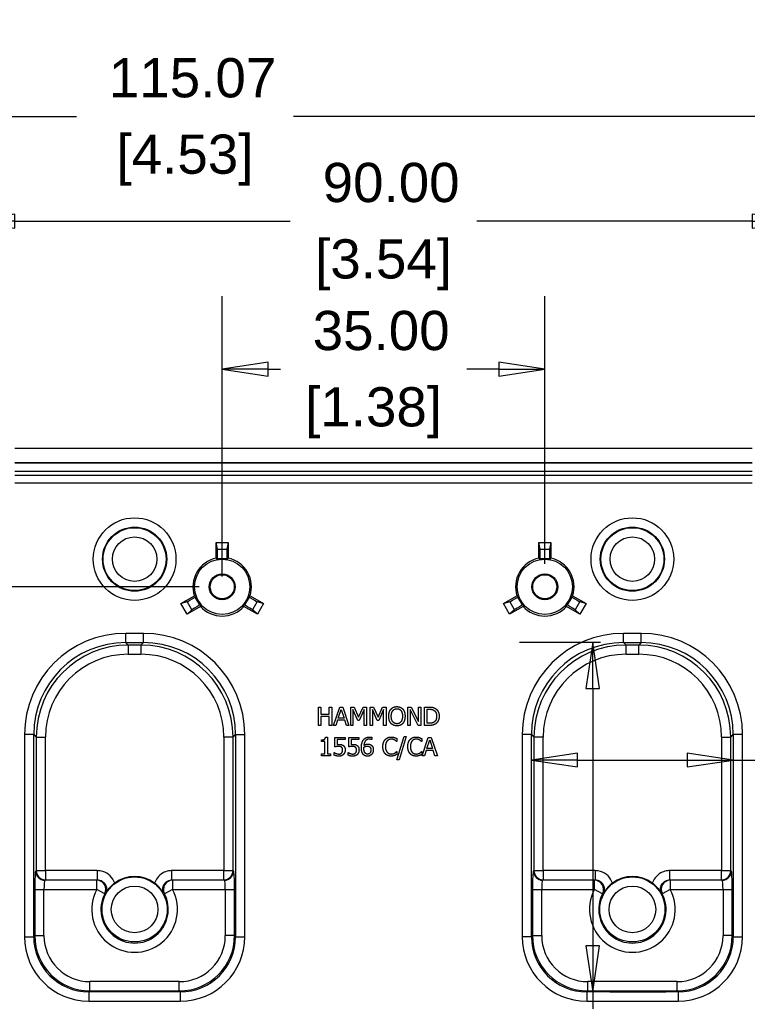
# Model space of a CAD drawing. Header units: millimetres. Extents: x 9 to 690, y 9 to 531.
# Drawn here: x 298.7 to 377.6, y 85.2 to 191.7 of the extents above; entities that cross this region are included whole.
import ezdxf

# ---------------------------------------------------------------- set-up
doc = ezdxf.new("R2010")
doc.units = ezdxf.units.MM
doc.header["$LTSCALE"] = 2.5
doc.layers.get('0').update_dxf_attribs({"lineweight": 25})
for name, color, linetype, lineweight in [('Dimension (ANSI)', 7, 'Continuous', 9), ('Visible (ANSI)', 7, 'Continuous', 9), ('Visible Narrow (ANSI)', 7, 'Continuous', 9)]:
    doc.layers.add(name, color=color, linetype=linetype, lineweight=lineweight)
doc.styles.add('Note Text (ANSI)', font='arial.ttf')
doc.dimstyles.new('Default - mm_inch (ANSI)', dxfattribs={"dimscale": 2.5, "dimtxt": 1.7, "dimasz": 2, "dimexe": 3.175, "dimexo": 1, "dimgap": 0.8, "dimtad": 0, "dimtih": 1, "dimtoh": 1, "dimrnd": 1e-08, "dimzin": 4, "dimdsep": 46, "dimtxsty": 'Note Text (ANSI)', "dimblk": 'Filled-1', "dimcen": 0.09, "dimdle": 10, "dimclrd": 256, "dimclre": 256, "dimclrt": 256, "dimadec": 1, "dimazin": 0, "dimtfac": 1.176471, "dimtofl": 0, "dimtmove": 0, "dimatfit": 3, "dimfxl": 0, "dimtolj": 1, "dimtzin": 0, "dimlwd": -1, "dimlwe": -1, "dimarcsym": 0})

# ---------------------------------------------------------------- blocks, each defined once
blk = doc.blocks.new('Filled-1')
at = {"color": 0}
for p, q in [((0, 0), (-1, 0.15)), ((-1, 0.15), (-1, -0.15)), ((-1, 0), (0, 0)), ((-1, -0.15), (0, 0))]:
    blk.add_line(p, q, dxfattribs=at)
at = {"color": 0, "flags": 128}
blk.add_lwpolyline([(-1, -0.15), (0, 0), (-1, 0.15), (-1, -0.15)], dxfattribs=at)
at = {"color": 0}
blk.add_solid([(-1, -0.15), (0, 0), (-1, 0.15), (-1, -0.15)], dxfattribs=at)
blk = doc.blocks.new('*D16')
at = {"layer": 'Defpoints', "color": 0, "transparency": 16777216}
for p in [(395.7, 181.16), (280.63, 125.14), (395.7, 125.14)]:
    blk.add_point(p, dxfattribs=at)
at = {"layer": 'Dimension (ANSI)', "transparency": 16777216}
for p, q in [((280.63, 127.64), (280.63, 189.09)), ((395.7, 127.64), (395.7, 189.09)), ((285.63, 181.16), (304.86, 181.16)), ((390.7, 181.16), (328.4, 181.16))]:
    blk.add_line(p, q, dxfattribs=at)
at = {"layer": 'Dimension (ANSI)', "transparency": 16777216, "xscale": 5, "yscale": 5, "zscale": 5, "rotation": 180}
blk.add_blockref('Filled-1', (280.63, 181.16), dxfattribs=at)
at = {"layer": 'Dimension (ANSI)', "transparency": 16777216, "xscale": 5, "yscale": 5, "zscale": 5}
blk.add_blockref('Filled-1', (395.7, 181.16), dxfattribs=at)
at = {"layer": 'Dimension (ANSI)', "transparency": 16777216, "char_height": 4.25, "attachment_point": 5, "style": 'Note Text (ANSI)'}
for s, insert in [('\\A1; 115.07', (316.63, 185.33)), ('\\A1;[4.53]', (316.63, 176.43))]:
    blk.add_mtext(s, dxfattribs=dict(at, insert=insert))
blk = doc.blocks.new('*D17')
at = {"layer": 'Defpoints', "color": 0, "transparency": 16777216}
for p in [(354.22, 111.34), (354.22, 92.18), (376.12, 92.18)]:
    blk.add_point(p, dxfattribs=at)
at = {"layer": 'Dimension (ANSI)', "transparency": 16777216}
for p, q in [((359.22, 111.34), (371.12, 111.34)), ((376.12, 111.34), (399.76, 111.34))]:
    blk.add_line(p, q, dxfattribs=at)
at = {"layer": 'Dimension (ANSI)', "transparency": 16777216, "xscale": 5, "yscale": 5, "zscale": 5, "rotation": 180}
blk.add_blockref('Filled-1', (354.22, 111.34), dxfattribs=at)
at = {"layer": 'Dimension (ANSI)', "transparency": 16777216, "xscale": 5, "yscale": 5, "zscale": 5}
blk.add_blockref('Filled-1', (376.12, 111.34), dxfattribs=at)
at = {"layer": 'Dimension (ANSI)', "transparency": 16777216, "char_height": 4.25, "attachment_point": 5, "style": 'Note Text (ANSI)'}
for s, insert in [('\\A1; 21.90', (409.87, 115.51)), ('\\A1;[.86]', (409.87, 106.62))]:
    blk.add_mtext(s, dxfattribs=dict(at, insert=insert))
blk = doc.blocks.new('*D18')
at = {"layer": 'Defpoints', "color": 0, "transparency": 16777216}
for p in [(364.2, 124.09), (360.21, 86.19), (360.86, 86.19)]:
    blk.add_point(p, dxfattribs=at)
at = {"layer": 'Dimension (ANSI)', "transparency": 16777216}
for p, q in [((361.7, 124.09), (352.92, 124.09)), ((360.86, 119.09), (360.86, 91.19)), ((360.86, 86.19), (360.86, 51.75)), ((362.71, 86.19), (368.8, 86.19)), ((360.86, 51.75), (355.86, 51.75))]:
    blk.add_line(p, q, dxfattribs=at)
at = {"layer": 'Dimension (ANSI)', "transparency": 16777216, "xscale": 5, "yscale": 5, "zscale": 5}
for p, rotation in [((360.86, 124.09), 90), ((360.86, 86.19), 270)]:
    blk.add_blockref('Filled-1', p, dxfattribs=dict(at, rotation=rotation))
at = {"layer": 'Dimension (ANSI)', "transparency": 16777216, "char_height": 4.25, "attachment_point": 5, "style": 'Note Text (ANSI)'}
for s, insert in [('\\A1; 37.90', (345.75, 55.92)), ('\\A1;[1.49]', (345.75, 47.03))]:
    blk.add_mtext(s, dxfattribs=dict(at, insert=insert))
blk = doc.blocks.new('*D21')
at = {"layer": 'Defpoints', "color": 0, "transparency": 16777216}
for p in [(355.67, 153.74), (355.67, 130.14), (320.67, 128.74)]:
    blk.add_point(p, dxfattribs=at)
at = {"layer": 'Dimension (ANSI)', "transparency": 16777216}
for p, q in [((320.67, 131.24), (320.67, 161.68)), ((355.67, 132.64), (355.67, 161.68)), ((325.67, 153.74), (326.98, 153.74)), ((350.67, 153.74), (347.21, 153.74))]:
    blk.add_line(p, q, dxfattribs=at)
at = {"layer": 'Dimension (ANSI)', "transparency": 16777216, "xscale": 5, "yscale": 5, "zscale": 5, "rotation": 180}
blk.add_blockref('Filled-1', (320.67, 153.74), dxfattribs=at)
at = {"layer": 'Dimension (ANSI)', "transparency": 16777216, "xscale": 5, "yscale": 5, "zscale": 5}
blk.add_blockref('Filled-1', (355.67, 153.74), dxfattribs=at)
at = {"layer": 'Dimension (ANSI)', "transparency": 16777216, "char_height": 4.25, "attachment_point": 5, "style": 'Note Text (ANSI)'}
for s, insert in [('\\A1; 35.00', (337.09, 157.91)), ('\\A1;[1.38]', (337.09, 149.02))]:
    blk.add_mtext(s, dxfattribs=dict(at, insert=insert))
blk = doc.blocks.new('*D22')
at = {"layer": 'Defpoints', "color": 0, "transparency": 16777216}
for p in [(383.17, 169.8), (293.17, 105.14), (383.17, 105.14)]:
    blk.add_point(p, dxfattribs=at)
at = {"layer": 'Dimension (ANSI)', "transparency": 16777216}
for p, q in [((293.17, 107.64), (293.17, 177.73)), ((383.17, 107.64), (383.17, 177.73)), ((298.17, 169.8), (328.06, 169.8)), ((378.17, 169.8), (348.28, 169.8))]:
    blk.add_line(p, q, dxfattribs=at)
at = {"layer": 'Dimension (ANSI)', "transparency": 16777216, "xscale": 5, "yscale": 5, "zscale": 5, "rotation": 180}
blk.add_blockref('Filled-1', (293.17, 169.8), dxfattribs=at)
at = {"layer": 'Dimension (ANSI)', "transparency": 16777216, "xscale": 5, "yscale": 5, "zscale": 5}
blk.add_blockref('Filled-1', (383.17, 169.8), dxfattribs=at)
at = {"layer": 'Dimension (ANSI)', "transparency": 16777216, "char_height": 4.25, "attachment_point": 5, "style": 'Note Text (ANSI)'}
for s, insert in [('\\A1; 90.00', (338.17, 173.97)), ('\\A1;[3.54]', (338.17, 165.07))]:
    blk.add_mtext(s, dxfattribs=dict(at, insert=insert))
blk = doc.blocks.new('*D23')
at = {"layer": 'Defpoints', "color": 0, "transparency": 16777216}
for p in [(320.67, 130.14), (267.8, 80.14), (320.67, 80.14)]:
    blk.add_point(p, dxfattribs=at)
at = {"layer": 'Dimension (ANSI)', "transparency": 16777216}
for p, q in [((318.17, 130.14), (259.86, 130.14)), ((267.8, 125.14), (267.8, 103.99)), ((267.8, 85.14), (267.8, 86.2)), ((318.17, 80.14), (259.86, 80.14))]:
    blk.add_line(p, q, dxfattribs=at)
at = {"layer": 'Dimension (ANSI)', "transparency": 16777216, "xscale": 5, "yscale": 5, "zscale": 5}
for p, rotation in [((267.8, 130.14), 90), ((267.8, 80.14), 270)]:
    blk.add_blockref('Filled-1', p, dxfattribs=dict(at, rotation=rotation))
at = {"layer": 'Dimension (ANSI)', "transparency": 16777216, "char_height": 4.25, "attachment_point": 5, "style": 'Note Text (ANSI)'}
for s, insert in [('\\A1; 50.00', (267.8, 99.26)), ('\\A1;[1.97]', (267.8, 90.37))]:
    blk.add_mtext(s, dxfattribs=dict(at, insert=insert))

msp = doc.modelspace()

# ---------------------------------------------------------------- linework, layer by layer
at = {"layer": 'Visible (ANSI)'}
for p, q in [((378.1674, 145.1393), (298.1674, 145.1393)), ((298.1674, 143.6378), (378.1674, 143.6378)), ((298.1674, 143.6029), (378.1674, 143.6029)), ((298.1674, 142.6727), (378.1674, 142.6727)), ((320.0103, 133.2451), (320.0103, 134.9267)), ((320.0103, 134.9267), (321.3245, 134.9267)), ((320.1514, 134.2192), (320.0103, 134.9267)), ((321.3245, 134.9267), (321.1833, 134.2192)), ((321.3245, 134.9267), (321.3245, 133.2451)), ((355.0103, 133.2451), (355.0103, 134.9267)), ((355.0103, 134.9267), (356.3245, 134.9267)), ((355.1514, 134.2192), (355.0103, 134.9267)), ((356.3245, 134.9267), (356.1833, 134.2192)), ((356.3245, 134.9267), (356.3245, 133.2451)), ((320.1674, 133.1151), (320.1674, 133.223)), ((321.1674, 133.223), (321.1674, 133.1151)), ((355.1674, 133.1151), (355.1674, 133.223)), ((356.1674, 133.223), (356.1674, 133.1151)), ((316.1928, 128.3147), (317.6491, 129.1555)), ((317.7468, 129.0305), (317.8403, 129.0845)), ((323.4945, 129.0845), (323.5879, 129.0305)), ((323.6856, 129.1555), (325.1419, 128.3147)), ((351.1928, 128.3147), (352.6491, 129.1555)), ((352.7468, 129.0305), (352.8403, 129.0845)), ((358.4945, 129.0845), (358.5879, 129.0305)), ((358.6856, 129.1555), (360.1419, 128.3147)), ((316.1928, 128.3147), (316.8762, 128.5462)), ((316.8499, 127.1766), (316.1928, 128.3147)), ((318.3062, 128.0174), (316.8499, 127.1766)), ((318.3403, 128.2185), (318.2468, 128.1645)), ((323.0879, 128.1645), (322.9945, 128.2185)), ((324.4848, 127.1766), (323.0285, 128.0174)), ((324.4586, 128.5462), (325.1419, 128.3147)), ((325.1419, 128.3147), (324.4848, 127.1766)), ((351.1928, 128.3147), (351.8762, 128.5462)), ((351.8499, 127.1766), (351.1928, 128.3147)), ((353.3062, 128.0174), (351.8499, 127.1766)), ((353.3403, 128.2185), (353.2468, 128.1645)), ((358.0879, 128.1645), (357.9945, 128.2185)), ((359.4848, 127.1766), (358.0285, 128.0174)), ((359.4586, 128.5462), (360.1419, 128.3147)), ((360.1419, 128.3147), (359.4848, 127.1766)), ((317.3921, 127.6526), (316.8499, 127.1766)), ((324.4848, 127.1766), (323.9427, 127.6526)), ((352.3921, 127.6526), (351.8499, 127.1766)), ((359.4848, 127.1766), (358.9427, 127.6526)), ((331.1017, 117.0972), (331.3675, 117.0972)), ((331.1017, 115.0972), (331.1017, 117.0972)), ((331.3675, 117.0972), (331.3675, 116.3128)), ((331.3675, 116.3128), (332.2881, 116.3128)), ((332.2881, 117.0972), (332.5539, 117.0972)), ((332.2881, 116.3128), (332.2881, 117.0972)), ((332.5539, 117.0972), (332.5539, 115.0972)), ((332.7436, 115.0972), (333.4178, 117.0972)), ((333.2671, 115.8833), (333.575, 116.8249)), ((333.4178, 117.0972), (333.7452, 117.0972)), ((333.575, 116.8249), (333.8846, 115.8833)), ((333.7452, 117.0972), (334.4194, 115.0972)), ((334.609, 117.0972), (334.9721, 117.0972)), ((334.609, 115.0972), (334.609, 117.0972)), ((334.857, 116.8201), (334.857, 115.0972)), ((335.374, 115.6483), (334.857, 116.8201)), ((334.9721, 117.0972), (335.4713, 115.9837)), ((335.4713, 115.9837), (335.9543, 117.0972)), ((336.058, 116.8201), (335.5361, 115.6483)), ((335.9543, 117.0972), (336.3238, 117.0972)), ((336.058, 115.0972), (336.058, 116.8201)), ((336.3238, 117.0972), (336.3238, 115.0972)), ((336.729, 117.0972), (337.092, 117.0972)), ((336.729, 115.0972), (336.729, 117.0972)), ((336.9769, 116.8201), (336.9769, 115.0972)), ((337.494, 115.6483), (336.9769, 116.8201)), ((337.092, 117.0972), (337.5912, 115.9837)), ((337.5912, 115.9837), (338.0742, 117.0972)), ((338.1779, 116.8201), (337.656, 115.6483)), ((338.0742, 117.0972), (338.4437, 117.0972)), ((338.1779, 115.0972), (338.1779, 116.8201)), ((338.4437, 117.0972), (338.4437, 115.0972)), ((340.7954, 117.0972), (341.1731, 117.0972)), ((340.7954, 115.0972), (340.7954, 117.0972)), ((341.0434, 116.8217), (341.0434, 115.0972)), ((341.9283, 115.0972), (341.0434, 116.8217)), ((341.1731, 117.0972), (341.9786, 115.5137)), ((341.9786, 117.0972), (342.2265, 117.0972)), ((341.9786, 115.5137), (341.9786, 117.0972)), ((342.2265, 117.0972), (342.2265, 115.0972)), ((342.6317, 117.0972), (343.0872, 117.0972)), ((342.6317, 115.0972), (342.6317, 117.0972)), ((342.8975, 116.8671), (343.1001, 116.8671)), ((342.8975, 115.3273), (342.8975, 116.8671)), ((331.3675, 115.0972), (331.1017, 115.0972)), ((331.3675, 116.0761), (331.3675, 115.0972)), ((332.2881, 116.0761), (331.3675, 116.0761)), ((332.2881, 115.0972), (332.2881, 116.0761)), ((332.5539, 115.0972), (332.2881, 115.0972)), ((333.0126, 115.0972), (332.7436, 115.0972)), ((333.1941, 115.6564), (333.0126, 115.0972)), ((333.9575, 115.6564), (333.1941, 115.6564)), ((333.8846, 115.8833), (333.2671, 115.8833)), ((334.139, 115.0972), (333.9575, 115.6564)), ((334.4194, 115.0972), (334.139, 115.0972)), ((334.857, 115.0972), (334.609, 115.0972)), ((335.5361, 115.6483), (335.374, 115.6483)), ((336.3238, 115.0972), (336.058, 115.0972)), ((336.9769, 115.0972), (336.729, 115.0972)), ((337.656, 115.6483), (337.494, 115.6483)), ((338.4437, 115.0972), (338.1779, 115.0972)), ((341.0434, 115.0972), (340.7954, 115.0972)), ((342.2265, 115.0972), (341.9283, 115.0972)), ((343.092, 115.0972), (342.6317, 115.0972)), ((343.1001, 115.3273), (342.8975, 115.3273)), ((331.4534, 113.3488), (331.4534, 113.532)), ((331.8165, 113.3488), (331.4534, 113.3488)), ((331.8165, 112.0085), (331.8165, 113.3488)), ((331.8667, 113.8107), (332.0742, 113.8107)), ((332.0742, 113.8107), (332.0742, 112.0085)), ((332.9008, 113.8043), (333.998, 113.8043)), ((332.9008, 112.7735), (332.9008, 113.8043)), ((333.1585, 113.5692), (333.1585, 113.036)), ((333.998, 113.5692), (333.1585, 113.5692)), ((333.998, 113.8043), (333.998, 113.5692)), ((334.4016, 113.8043), (335.4988, 113.8043)), ((334.4016, 112.7735), (334.4016, 113.8043)), ((334.6593, 113.5692), (334.6593, 113.036)), ((335.4988, 113.5692), (334.6593, 113.5692)), ((335.4988, 113.8043), (335.4988, 113.5692)), ((336.8894, 113.5563), (336.8781, 113.5563)), ((336.8894, 113.814), (336.8894, 113.5563)), ((339.6188, 113.3504), (339.5977, 113.3504)), ((339.6188, 113.6714), (339.6188, 113.3504)), ((339.6317, 111.3699), (340.4113, 113.8934)), ((340.6415, 113.8934), (339.8586, 111.3699)), ((340.4113, 113.8934), (340.6415, 113.8934)), ((342.3222, 113.3504), (342.3011, 113.3504)), ((342.3222, 113.6714), (342.3222, 113.3504)), ((342.3546, 111.8043), (343.0288, 113.8043)), ((342.8781, 112.5903), (343.186, 113.532)), ((343.0288, 113.8043), (343.3562, 113.8043)), ((343.186, 113.532), (343.4956, 112.5903)), ((343.3562, 113.8043), (344.0304, 111.8043)), ((331.4534, 112.0085), (331.8165, 112.0085)), ((331.4534, 111.8043), (331.4534, 112.0085)), ((332.0742, 112.0085), (332.4291, 112.0085)), ((332.4291, 112.0085), (332.4291, 111.8043)), ((332.8181, 112.1592), (332.8376, 112.1592)), ((332.8181, 111.8756), (332.8181, 112.1592)), ((334.3189, 112.1592), (334.3384, 112.1592)), ((334.3189, 111.8756), (334.3189, 112.1592)), ((339.5993, 112.2581), (339.6188, 112.2581)), ((339.6188, 112.2581), (339.6188, 111.9404)), ((342.3027, 112.2581), (342.3222, 112.2581)), ((342.3222, 112.2581), (342.3222, 111.9404)), ((342.8051, 112.3634), (342.6236, 111.8043)), ((343.5685, 112.3634), (342.8051, 112.3634)), ((343.4956, 112.5903), (342.8781, 112.5903)), ((343.75, 111.8043), (343.5685, 112.3634)), ((332.4291, 111.8043), (331.4534, 111.8043)), ((339.8586, 111.3699), (339.6317, 111.3699)), ((342.6236, 111.8043), (342.3546, 111.8043)), ((344.0304, 111.8043), (343.75, 111.8043))]:
    msp.add_line(p, q, dxfattribs=at)
for centre, radius in [((320.6674, 130.1393), 3), ((355.6674, 130.1393), 3), ((320.6674, 130.1393), 1.4), ((320.6674, 130.1393), 1.3127), ((355.6674, 130.1393), 1.4), ((355.6674, 130.1393), 1.3127)]:
    msp.add_circle(centre, radius, dxfattribs=at)
for centre, radius, start, end in [((320.6674, 130.1393), 3.1746, 101.945931, 198.054069), ((320.6674, 130.1393), 3.0175, 80.461951, 99.538049), ((320.6674, 130.1393), 3.1746, 341.945931, 78.054069), ((355.6674, 130.1393), 3.1746, 101.945931, 198.054069), ((355.6674, 130.1393), 3.0175, 80.461951, 99.538049), ((355.6674, 130.1393), 3.1746, 341.945931, 78.054069), ((320.6674, 130.1393), 3.0175, 200.461951, 219.538049), ((320.6674, 130.1393), 3.0175, 320.461951, 339.538049), ((355.6674, 130.1393), 3.0175, 200.461951, 219.538049), ((355.6674, 130.1393), 3.0175, 320.461951, 339.538049), ((320.6674, 130.1393), 3.1746, 221.945931, 318.054069), ((355.6674, 130.1393), 3.1746, 221.945931, 318.054069), ((311.1674, 95.1393), 3.5838, 52.870774, 127.129226), ((365.1674, 95.1393), 3.5838, 52.870774, 127.129226)]:
    msp.add_arc(centre, radius, start, end, dxfattribs=at)
for centre, major_axis, start_param, end_param in [((320.1499, 133.223), (0, 1), 4.71238898, 6.19591884), ((321.1848, 133.223), (0, -1), 3.22885912, 4.71238898), ((355.1499, 133.223), (0, 1), 4.71238898, 6.19591884), ((356.1848, 133.223), (0, -1), 3.22885912, 4.71238898), ((317.7381, 129.0456), (0.866, 0.5), 3.22885912, 4.71238898), ((323.5966, 129.0456), (0.866, -0.5), 4.71238898, 6.19591884), ((352.7381, 129.0456), (0.866, 0.5), 3.22885912, 4.71238898), ((358.5966, 129.0456), (0.866, -0.5), 4.71238898, 6.19591884), ((318.2556, 128.1494), (-0.866, -0.5), 4.71238898, 6.19591884), ((323.0792, 128.1494), (-0.866, 0.5), 3.22885912, 4.71238898), ((353.2556, 128.1494), (-0.866, -0.5), 4.71238898, 6.19591884), ((358.0792, 128.1494), (-0.866, 0.5), 3.22885912, 4.71238898)]:
    msp.add_ellipse(centre, major_axis=major_axis, ratio=0.01745506, start_param=start_param, end_param=end_param, dxfattribs=at)
for points in [[(320.1674, 133.1151), (320.0905, 133.1801), (320.0103, 133.2451)], [(321.3245, 133.2451), (321.2443, 133.1801), (321.1674, 133.1151)], [(355.1674, 133.1151), (355.0905, 133.1801), (355.0103, 133.2451)], [(356.3245, 133.2451), (356.2443, 133.1801), (356.1674, 133.1151)], [(317.6491, 129.1555), (317.7456, 129.1185), (317.8403, 129.0845)], [(323.4945, 129.0845), (323.5892, 129.1185), (323.6856, 129.1555)], [(352.6491, 129.1555), (352.7456, 129.1185), (352.8403, 129.0845)], [(358.4945, 129.0845), (358.5892, 129.1185), (358.6856, 129.1555)], [(318.3403, 128.2185), (318.3224, 128.1194), (318.3062, 128.0174)], [(323.0285, 128.0174), (323.0123, 128.1194), (322.9945, 128.2185)], [(353.3403, 128.2185), (353.3224, 128.1194), (353.3062, 128.0174)], [(358.0285, 128.0174), (358.0123, 128.1194), (357.9945, 128.2185)], [(338.7355, 116.0972), (338.7355, 116.3484), (338.8603, 116.7309), (338.9753, 116.8687)], [(338.9737, 115.3273), (338.8586, 115.4602), (338.7355, 115.8508), (338.7355, 116.0972)], [(338.9753, 116.8687), (339.092, 117.0016), (339.4178, 117.1393), (339.6188, 117.1393)], [(339.0126, 116.0972), (339.0126, 116.2917), (339.0969, 116.5996), (339.1763, 116.7017)], [(339.6204, 115.2852), (339.3432, 115.2852), (339.0126, 115.7034), (339.0126, 116.0972)], [(339.1763, 116.7017), (339.259, 116.8087), (339.4761, 116.9092), (339.6204, 116.9092)], [(339.6188, 117.1393), (339.823, 117.1393), (340.1504, 116.9967), (340.2638, 116.8687)], [(339.6204, 116.9092), (339.7598, 116.9092), (339.9834, 116.8055), (340.0628, 116.7017)], [(340.2265, 116.0972), (340.2265, 115.7034), (339.8975, 115.2852), (339.6204, 115.2852)], [(340.0628, 116.7017), (340.1406, 116.6013), (340.2265, 116.2949), (340.2265, 116.0972)], [(340.2638, 116.8687), (340.3773, 116.7358), (340.5037, 116.3468), (340.5037, 116.0972)], [(340.5037, 116.0972), (340.5037, 115.8541), (340.3805, 115.4602), (340.2638, 115.3273)], [(343.0872, 117.0972), (343.3692, 117.0972), (343.6901, 117.0129), (343.8035, 116.9384)], [(343.1001, 116.8671), (343.28, 116.8671), (343.5215, 116.8103), (343.6285, 116.7471)], [(343.6285, 116.7471), (343.7792, 116.6547), (343.9316, 116.329), (343.9316, 116.0988)], [(343.9316, 116.0988), (343.9316, 115.8654), (343.7922, 115.5543), (343.6528, 115.4602)], [(344.2087, 116.0956), (344.2087, 115.8217), (343.9867, 115.3808), (343.8003, 115.2577)], [(343.8035, 116.9384), (343.9964, 116.8103), (344.2087, 116.3873), (344.2087, 116.0956)], [(339.6188, 115.0551), (339.4162, 115.0551), (339.092, 115.1928), (338.9737, 115.3273)], [(340.2638, 115.3273), (340.1406, 115.188), (339.8149, 115.0551), (339.6188, 115.0551)], [(343.8003, 115.2577), (343.6479, 115.162), (343.3351, 115.0972), (343.092, 115.0972)], [(343.6528, 115.4602), (343.5442, 115.3841), (343.2768, 115.3273), (343.1001, 115.3273)], [(331.4534, 113.532), (331.6593, 113.532), (331.8538, 113.6487), (331.8667, 113.8107)], [(333.1585, 113.036), (333.2071, 113.0425), (333.3011, 113.0474), (333.34, 113.0474)], [(333.34, 113.0474), (333.494, 113.0474), (333.7063, 112.9971), (333.8035, 112.9226)], [(333.8035, 112.9226), (333.9024, 112.848), (334.0094, 112.6211), (334.0094, 112.4396)], [(334.6593, 113.036), (334.7079, 113.0425), (334.8019, 113.0474), (334.8408, 113.0474)], [(334.8408, 113.0474), (334.9948, 113.0474), (335.2071, 112.9971), (335.3043, 112.9226)], [(335.3043, 112.9226), (335.4032, 112.848), (335.5102, 112.6211), (335.5102, 112.4396)], [(335.7662, 112.6827), (335.7662, 112.9436), (335.8732, 113.3634), (335.985, 113.519)], [(335.985, 113.519), (336.0936, 113.6714), (336.4372, 113.8415), (336.6625, 113.8415)], [(336.6269, 113.6098), (336.3773, 113.6098), (336.0709, 113.2727), (336.0418, 112.942)], [(336.0418, 112.942), (336.1374, 113.0085), (336.3384, 113.0814), (336.4583, 113.0814)], [(336.4583, 113.0814), (336.575, 113.0814), (336.75, 113.0344), (336.8457, 112.9631)], [(336.8781, 113.5563), (336.8408, 113.5757), (336.7047, 113.6098), (336.6269, 113.6098)], [(336.6625, 113.8415), (336.729, 113.8415), (336.8457, 113.8286), (336.8894, 113.814)], [(336.8457, 112.9631), (336.9559, 112.8804), (337.0628, 112.6244), (337.0628, 112.4526)], [(338.1017, 112.8026), (338.1017, 113.0538), (338.2298, 113.4266), (338.3513, 113.5644)], [(338.3513, 113.5644), (338.4713, 113.6989), (338.7987, 113.8399), (339.0013, 113.8399)], [(338.5572, 113.4072), (338.4729, 113.3051), (338.3789, 112.9955), (338.3789, 112.8026)], [(338.9996, 113.613), (338.8716, 113.613), (338.6431, 113.5077), (338.5572, 113.4072)], [(339.3724, 113.5174), (339.2962, 113.5595), (339.1163, 113.613), (338.9996, 113.613)], [(339.0013, 113.8399), (339.1017, 113.8399), (339.2784, 113.8107), (339.353, 113.788)], [(339.353, 113.788), (339.4178, 113.767), (339.5523, 113.707), (339.6188, 113.6714)], [(339.5977, 113.3504), (339.562, 113.3829), (339.4518, 113.4736), (339.3724, 113.5174)], [(340.8051, 112.8026), (340.8051, 113.0538), (340.9332, 113.4266), (341.0547, 113.5644)], [(341.0547, 113.5644), (341.1747, 113.6989), (341.5021, 113.8399), (341.7047, 113.8399)], [(341.2606, 113.4072), (341.1763, 113.3051), (341.0823, 112.9955), (341.0823, 112.8026)], [(341.703, 113.613), (341.575, 113.613), (341.3465, 113.5077), (341.2606, 113.4072)], [(342.0758, 113.5174), (341.9996, 113.5595), (341.8197, 113.613), (341.703, 113.613)], [(341.7047, 113.8399), (341.8051, 113.8399), (341.9818, 113.8107), (342.0564, 113.788)], [(342.0564, 113.788), (342.1212, 113.767), (342.2557, 113.707), (342.3222, 113.6714)], [(342.3011, 113.3504), (342.2654, 113.3829), (342.1552, 113.4736), (342.0758, 113.5174)], [(333.3416, 111.7621), (333.199, 111.7621), (332.9202, 111.8253), (332.8181, 111.8756)], [(332.8376, 112.1592), (332.8684, 112.1365), (332.9834, 112.0782), (333.0531, 112.0522)], [(333.2962, 112.8221), (333.186, 112.8221), (332.9672, 112.788), (332.9008, 112.7735)], [(333.0531, 112.0522), (333.1325, 112.0247), (333.2638, 111.9939), (333.3465, 111.9939)], [(333.6236, 112.7297), (333.5669, 112.7799), (333.3983, 112.8221), (333.2962, 112.8221)], [(333.8327, 111.9582), (333.7484, 111.8675), (333.4972, 111.7621), (333.3416, 111.7621)], [(333.3465, 111.9939), (333.4275, 111.9939), (333.5799, 112.0522), (333.635, 112.1154)], [(333.7371, 112.4412), (333.7371, 112.5482), (333.6787, 112.6843), (333.6236, 112.7297)], [(333.635, 112.1154), (333.6852, 112.1754), (333.7371, 112.3342), (333.7371, 112.4412)], [(334.0094, 112.4396), (334.0094, 112.2953), (333.917, 112.049), (333.8327, 111.9582)], [(334.8424, 111.7621), (334.6998, 111.7621), (334.421, 111.8253), (334.3189, 111.8756)], [(334.3384, 112.1592), (334.3692, 112.1365), (334.4842, 112.0782), (334.5539, 112.0522)], [(334.797, 112.8221), (334.6868, 112.8221), (334.468, 112.788), (334.4016, 112.7735)], [(334.5539, 112.0522), (334.6333, 112.0247), (334.7646, 111.9939), (334.8473, 111.9939)], [(335.1244, 112.7297), (335.0677, 112.7799), (334.8991, 112.8221), (334.797, 112.8221)], [(335.3335, 111.9582), (335.2492, 111.8675), (334.998, 111.7621), (334.8424, 111.7621)], [(334.8473, 111.9939), (334.9283, 111.9939), (335.0807, 112.0522), (335.1358, 112.1154)], [(335.2379, 112.4412), (335.2379, 112.5482), (335.1795, 112.6843), (335.1244, 112.7297)], [(335.1358, 112.1154), (335.186, 112.1754), (335.2379, 112.3342), (335.2379, 112.4412)], [(335.5102, 112.4396), (335.5102, 112.2953), (335.4178, 112.049), (335.3335, 111.9582)], [(335.9867, 111.9436), (335.8829, 112.0522), (335.7662, 112.4169), (335.7662, 112.6827)], [(336.4275, 111.7621), (336.293, 111.7621), (336.0709, 111.8529), (335.9867, 111.9436)], [(336.0369, 112.6227), (336.0369, 112.6649), (336.0402, 112.72), (336.0418, 112.7491)], [(336.1795, 112.0944), (336.118, 112.1608), (336.0369, 112.4153), (336.0369, 112.6227)], [(336.0418, 112.7491), (336.1277, 112.8026), (336.3043, 112.8594), (336.3983, 112.8594)], [(336.4291, 111.9809), (336.3594, 111.9809), (336.2363, 112.0312), (336.1795, 112.0944)], [(336.3983, 112.8594), (336.468, 112.8594), (336.6009, 112.8318), (336.6544, 112.7897)], [(336.8748, 111.9501), (336.7857, 111.8577), (336.562, 111.7621), (336.4275, 111.7621)], [(336.7906, 112.4412), (336.7906, 112.2111), (336.5912, 111.9809), (336.4291, 111.9809)], [(336.6544, 112.7897), (336.7257, 112.7313), (336.7906, 112.5644), (336.7906, 112.4412)], [(337.0628, 112.4526), (337.0628, 112.2986), (336.9607, 112.0376), (336.8748, 111.9501)], [(338.353, 112.0312), (338.233, 112.1608), (338.1017, 112.5498), (338.1017, 112.8026)], [(338.9964, 111.7686), (338.8019, 111.7686), (338.4729, 111.8999), (338.353, 112.0312)], [(338.3789, 112.8026), (338.3789, 112.5968), (338.4778, 112.3002), (338.5637, 112.1981)], [(338.5637, 112.1981), (338.6479, 112.0992), (338.8732, 111.9987), (338.9996, 111.9987)], [(339.353, 111.8269), (339.2654, 111.7978), (339.1163, 111.7686), (338.9964, 111.7686)], [(338.9996, 111.9987), (339.1147, 111.9987), (339.3108, 112.0555), (339.387, 112.0976)], [(339.6188, 111.9404), (339.5523, 111.9096), (339.4356, 111.8529), (339.353, 111.8269)], [(339.387, 112.0976), (339.4599, 112.1397), (339.5685, 112.2273), (339.5993, 112.2581)], [(341.0564, 112.0312), (340.9364, 112.1608), (340.8051, 112.5498), (340.8051, 112.8026)], [(341.6998, 111.7686), (341.5053, 111.7686), (341.1763, 111.8999), (341.0564, 112.0312)], [(341.0823, 112.8026), (341.0823, 112.5968), (341.1812, 112.3002), (341.2671, 112.1981)], [(341.2671, 112.1981), (341.3513, 112.0992), (341.5766, 111.9987), (341.703, 111.9987)], [(342.0564, 111.8269), (341.9688, 111.7978), (341.8197, 111.7686), (341.6998, 111.7686)], [(341.703, 111.9987), (341.8181, 111.9987), (342.0142, 112.0555), (342.0904, 112.0976)], [(342.3222, 111.9404), (342.2557, 111.9096), (342.139, 111.8529), (342.0564, 111.8269)], [(342.0904, 112.0976), (342.1633, 112.1397), (342.2719, 112.2273), (342.3027, 112.2581)]]:
    msp.add_open_spline(points, degree=2, dxfattribs=at)
for points, knots in [([(309.0041, 97.9966), (308.8894, 97.9097), (308.7815, 97.8182), (308.5552, 97.6062), (308.4461, 97.4887), (308.1891, 97.1823), (308.0702, 97.0029), (307.9918, 96.8717), (307.9911, 96.8705), (307.9904, 96.8694)], [0, 0, 0, 0, 0.043184244, 0.043184244, 0.098623949, 0.098623949, 0.193490836, 0.193490836, 0.194338595, 0.194338595, 0.194338595, 0.194338595]), ([(314.3444, 96.8694), (314.3437, 96.8705), (314.343, 96.8717), (314.2645, 97.0029), (314.1457, 97.1823), (313.8887, 97.4887), (313.7796, 97.6062), (313.5533, 97.8182), (313.4454, 97.9097), (313.3306, 97.9966)], [-0.000611397, -0.000611397, -0.000611397, -0.000611397, 0, 0, 0.068417222, 0.068417222, 0.108399884, 0.108399884, 0.139544007, 0.139544007, 0.139544007, 0.139544007]), ([(363.0041, 97.9966), (362.8894, 97.9097), (362.7815, 97.8182), (362.5552, 97.6062), (362.4461, 97.4887), (362.1891, 97.1823), (362.0702, 97.0029), (361.9918, 96.8717), (361.9911, 96.8705), (361.9904, 96.8694)], [0, 0, 0, 0, 0.043184244, 0.043184244, 0.098623949, 0.098623949, 0.193490837, 0.193490837, 0.194338596, 0.194338596, 0.194338596, 0.194338596]), ([(368.3444, 96.8694), (368.3437, 96.8705), (368.343, 96.8717), (368.2645, 97.0029), (368.1457, 97.1823), (367.8887, 97.4887), (367.7796, 97.6062), (367.5533, 97.8182), (367.4454, 97.9097), (367.3306, 97.9966)], [-0.000611397, -0.000611397, -0.000611397, -0.000611397, 0, 0, 0.068417223, 0.068417223, 0.108399885, 0.108399885, 0.139544008, 0.139544008, 0.139544008, 0.139544008])]:
    msp.add_open_spline(points, degree=3, knots=knots, dxfattribs=at)
at = {"layer": 'Visible Narrow (ANSI)'}
for p, q in [((378.1674, 142.2283), (298.1674, 142.2283)), ((298.1674, 141.4288), (378.1674, 141.4288)), ((320.1514, 134.2192), (321.1833, 134.2192)), ((355.1514, 134.2192), (356.1833, 134.2192)), ((320.1674, 133.223), (321.1674, 133.223)), ((355.1674, 133.223), (356.1674, 133.223)), ((318.2468, 128.1645), (317.7468, 129.0305)), ((323.5879, 129.0305), (323.0879, 128.1645)), ((353.2468, 128.1645), (352.7468, 129.0305)), ((358.5879, 129.0305), (358.0879, 128.1645)), ((317.3921, 127.6526), (316.8762, 128.5462)), ((324.4586, 128.5462), (323.9427, 127.6526)), ((352.3921, 127.6526), (351.8762, 128.5462)), ((359.4586, 128.5462), (358.9427, 127.6526)), ((312.1314, 125.0883), (310.2033, 125.0883)), ((310.2033, 124.0897), (310.2033, 125.0883)), ((312.1314, 124.0897), (312.1314, 125.0883)), ((366.1314, 125.0883), (364.2033, 125.0883)), ((364.2033, 124.0897), (364.2033, 125.0883)), ((366.1314, 124.0897), (366.1314, 125.0883)), ((310.2033, 124.0897), (312.1314, 124.0897)), ((310.4761, 123.8169), (310.2033, 124.0897)), ((310.4761, 123.8169), (310.4761, 122.8183)), ((311.8587, 123.8169), (310.4761, 123.8169)), ((312.1314, 124.0897), (311.8587, 123.8169)), ((311.8587, 123.8169), (311.8587, 122.8183)), ((364.2033, 124.0897), (366.1314, 124.0897)), ((364.4761, 123.8169), (364.2033, 124.0897)), ((364.4761, 122.8183), (364.4761, 123.8169)), ((365.8587, 123.8169), (364.4761, 123.8169)), ((366.1314, 124.0897), (365.8587, 123.8169)), ((365.8587, 122.8183), (365.8587, 123.8169)), ((310.4761, 122.8183), (311.8587, 122.8183)), ((364.4761, 122.8183), (365.8587, 122.8183)), ((299.2184, 114.1034), (299.2184, 92.1808)), ((300.217, 114.1034), (299.2184, 114.1034)), ((300.217, 92.1808), (300.217, 114.1034)), ((300.217, 114.1034), (300.4898, 113.8306)), ((321.845, 113.8306), (322.1177, 114.1034)), ((322.1177, 114.1034), (323.1163, 114.1034)), ((322.1177, 114.1034), (322.1177, 92.1808)), ((323.1163, 92.1808), (323.1163, 114.1034)), ((353.2184, 114.1034), (353.2184, 92.1808)), ((354.217, 114.1034), (353.2184, 114.1034)), ((354.217, 92.1808), (354.217, 114.1034)), ((354.217, 114.1034), (354.4898, 113.8306)), ((375.845, 113.8306), (376.1177, 114.1034)), ((377.1163, 114.1034), (376.1177, 114.1034)), ((376.1177, 114.1034), (376.1177, 92.1808)), ((377.1163, 92.1808), (377.1163, 114.1034)), ((300.4898, 113.8306), (301.4884, 113.8306)), ((300.4898, 113.8306), (300.4898, 99.3461)), ((301.4884, 99.3461), (301.4884, 113.8306)), ((320.8463, 113.8306), (320.8463, 99.3461)), ((321.845, 113.8306), (320.8463, 113.8306)), ((321.845, 99.3461), (321.845, 113.8306)), ((355.4884, 113.8306), (354.4898, 113.8306)), ((354.4898, 113.8306), (354.4898, 99.3461)), ((355.4884, 99.3461), (355.4884, 113.8306)), ((374.8463, 113.8306), (374.8463, 99.3461)), ((374.8463, 113.8306), (375.845, 113.8306)), ((375.845, 99.3461), (375.845, 113.8306)), ((300.4898, 99.3461), (300.4337, 99.3087)), ((300.4898, 99.3461), (301.4884, 99.3461)), ((307.1127, 99.3461), (301.4884, 99.3461)), ((301.4884, 99.3461), (301.4884, 98.3467)), ((307.1127, 99.3461), (307.1127, 98.3467)), ((320.8463, 99.3461), (315.2221, 99.3461)), ((315.2221, 98.3467), (315.2221, 99.3461)), ((320.8463, 99.3461), (321.845, 99.3461)), ((320.8463, 98.3467), (320.8463, 99.3461)), ((321.901, 99.3087), (321.845, 99.3461)), ((354.4898, 99.3461), (354.4337, 99.3087)), ((354.4898, 99.3461), (355.4884, 99.3461)), ((361.1127, 99.3461), (355.4884, 99.3461)), ((355.4884, 99.3461), (355.4884, 98.3467)), ((361.1127, 99.3461), (361.1127, 98.3467)), ((374.8463, 99.3461), (369.2221, 99.3461)), ((369.2221, 98.3467), (369.2221, 99.3461)), ((374.8463, 99.3461), (375.845, 99.3461)), ((374.8463, 98.3467), (374.8463, 99.3461)), ((375.901, 99.3087), (375.845, 99.3461)), ((301.4324, 98.3094), (301.4884, 98.3467)), ((307.0503, 98.3094), (301.4324, 98.3094)), ((301.4884, 98.3467), (307.1127, 98.3467)), ((307.0503, 97.31), (307.0503, 98.3094)), ((315.2221, 98.3467), (320.8463, 98.3467)), ((315.2845, 98.3094), (315.2845, 97.31)), ((320.9024, 98.3094), (315.2845, 98.3094)), ((320.8463, 98.3467), (320.9024, 98.3094)), ((355.4324, 98.3094), (355.4884, 98.3467)), ((361.0503, 98.3094), (355.4324, 98.3094)), ((355.4884, 98.3467), (361.1127, 98.3467)), ((361.0503, 97.31), (361.0503, 98.3094)), ((369.2221, 98.3467), (374.8463, 98.3467)), ((369.2845, 98.3094), (369.2845, 97.31)), ((374.9024, 98.3094), (369.2845, 98.3094)), ((374.8463, 98.3467), (374.9024, 98.3094)), ((300.3326, 97.31), (301.3312, 97.31)), ((300.3326, 97.31), (300.3326, 92.2963)), ((301.3312, 92.2963), (301.3312, 97.31)), ((301.3312, 97.31), (307.0503, 97.31)), ((307.9343, 96.8439), (307.0503, 97.31)), ((315.2845, 97.31), (314.4004, 96.8439)), ((315.2845, 97.31), (321.0035, 97.31)), ((321.0035, 97.31), (322.0022, 97.31)), ((321.0035, 97.31), (321.0035, 92.2963)), ((322.0022, 92.2963), (322.0022, 97.31)), ((354.3326, 97.31), (355.3312, 97.31)), ((354.3326, 97.31), (354.3326, 92.2963)), ((355.3312, 92.2963), (355.3312, 97.31)), ((355.3312, 97.31), (361.0503, 97.31)), ((361.9343, 96.8439), (361.0503, 97.31)), ((369.2845, 97.31), (368.4004, 96.8439)), ((369.2845, 97.31), (375.0035, 97.31)), ((375.0035, 97.31), (376.0022, 97.31)), ((375.0035, 97.31), (375.0035, 92.2963)), ((376.0022, 92.2963), (376.0022, 97.31)), ((299.2184, 92.1808), (300.217, 92.1808)), ((300.3326, 92.2963), (300.217, 92.1808)), ((300.3326, 92.2963), (301.3312, 92.2963)), ((322.0022, 92.2963), (321.0035, 92.2963)), ((322.1177, 92.1808), (322.0022, 92.2963)), ((322.1177, 92.1808), (323.1163, 92.1808)), ((354.217, 92.1808), (353.2184, 92.1808)), ((354.3326, 92.2963), (354.217, 92.1808)), ((354.3326, 92.2963), (355.3312, 92.2963)), ((376.0022, 92.2963), (375.0035, 92.2963)), ((376.1177, 92.1808), (376.0022, 92.2963)), ((376.1177, 92.1808), (377.1163, 92.1808)), ((306.2088, 86.189), (306.3244, 86.3045)), ((306.3244, 86.3045), (306.3244, 87.3032)), ((316.0104, 87.3032), (306.3244, 87.3032)), ((306.3244, 86.3045), (316.0104, 86.3045)), ((316.0104, 86.3045), (316.0104, 87.3032)), ((316.0104, 86.3045), (316.1259, 86.189)), ((360.2088, 86.189), (360.3244, 86.3045)), ((360.3244, 86.3045), (360.3244, 87.3032)), ((370.0104, 87.3032), (360.3244, 87.3032)), ((360.3244, 86.3045), (370.0104, 86.3045)), ((370.0104, 86.3045), (370.0104, 87.3032)), ((370.0104, 86.3045), (370.1259, 86.189)), ((316.1259, 86.189), (306.2088, 86.189)), ((306.2088, 86.189), (306.2088, 85.1904)), ((316.1259, 86.189), (316.1259, 85.1904)), ((360.2088, 86.189), (360.2088, 85.1904)), ((370.1259, 86.189), (360.2088, 86.189)), ((370.1259, 86.189), (370.1259, 85.1904)), ((306.2088, 85.1904), (316.1259, 85.1904)), ((360.2088, 85.1904), (370.1259, 85.1904))]:
    msp.add_line(p, q, dxfattribs=at)
for centre, radius in [((311.1674, 133.1393), 4.4827), ((365.1674, 133.1393), 4.4827), ((311.1674, 133.1393), 3.4828), ((311.1674, 133.1393), 3.4124), ((365.1674, 133.1393), 3.4828), ((365.1674, 133.1393), 3.4124), ((311.1674, 133.1393), 2.4126), ((365.1674, 133.1393), 2.4126), ((311.1674, 95.1393), 3.5337), ((365.1674, 95.1393), 3.5337), ((311.1674, 95.1393), 2.5343), ((365.1674, 95.1393), 2.5343)]:
    msp.add_circle(centre, radius, dxfattribs=at)
for centre, radius in [((311.1674, 95.1393), 4.6543), ((365.1674, 95.1393), 4.6543), ((311.1674, 95.1393), 3.6549), ((365.1674, 95.1393), 3.6549)]:
    msp.add_arc(centre, radius, 152.200841, 27.799159, dxfattribs=at)
for centre, major_axis, ratio, start_param, end_param in [((310.2335, 114.0732), (-7.7995, 7.7995), 0.99726469, 5.49915667, 7.06721394), ((312.1013, 114.0732), (7.7995, 7.7995), 0.99726469, 5.49915667, 7.06721394), ((364.2335, 114.0732), (-7.7995, 7.7995), 0.99726469, 5.49915667, 7.06721394), ((366.1013, 114.0732), (7.7995, 7.7995), 0.99726469, 5.49915667, 7.06721394), ((310.2335, 114.0732), (-7.0943, 7.0943), 0.99672017, 5.49915667, 7.06721394), ((310.5008, 113.8059), (-7.0866, 7.0866), 0.99780981, 5.49915667, 7.06721394), ((311.834, 113.8059), (7.0866, 7.0866), 0.99780981, 5.49915667, 7.06721394), ((312.1013, 114.0732), (7.0943, 7.0943), 0.99672017, 5.49915667, 7.06721394), ((364.2335, 114.0732), (-7.0943, 7.0943), 0.99672017, 5.49915667, 7.06721394), ((364.5008, 113.8059), (-7.0866, 7.0866), 0.99780981, 5.49915667, 7.06721394), ((365.834, 113.8059), (7.0866, 7.0866), 0.99780981, 5.49915667, 7.06721394), ((366.1013, 114.0732), (7.0943, 7.0943), 0.99672017, 5.49915667, 7.06721394), ((310.5008, 113.8059), (-6.3814, 6.3814), 0.99726469, 5.49915667, 7.06721394), ((311.834, 113.8059), (6.3814, 6.3814), 0.99726469, 5.49915667, 7.06721394), ((364.5008, 113.8059), (-6.3814, 6.3814), 0.99726469, 5.49915667, 7.06721394), ((365.834, 113.8059), (6.3814, 6.3814), 0.99726469, 5.49915667, 7.06721394), ((300.4374, 97.31), (0, -2), 0.05240778, 3.17649924, 4.71238898), ((301.4324, 99.3087), (0.5545, -0.8322), 0.99802286, 4.12553379, 5.69450362), ((301.4884, 99.3461), (0.5545, -0.8322), 0.99802286, 4.12553379, 5.69450362), ((320.8463, 99.3461), (0.5545, 0.8322), 0.99802286, 3.73027434, 5.29924417), ((320.9024, 99.3087), (0.5545, 0.8322), 0.99802286, 3.73027434, 5.29924417), ((321.8974, 97.31), (0, 2), 0.05240778, 4.71238898, 6.24827872), ((354.4374, 97.31), (0, -2), 0.05240778, 3.17649924, 4.71238898), ((355.4324, 99.3087), (0.5545, -0.8322), 0.99802286, 4.12553379, 5.69450362), ((355.4884, 99.3461), (0.5545, -0.8322), 0.99802286, 4.12553379, 5.69450362), ((374.8463, 99.3461), (0.5545, 0.8322), 0.99802286, 3.73027434, 5.29924417), ((374.9024, 99.3087), (0.5545, 0.8322), 0.99802286, 3.73027434, 5.29924417), ((375.8974, 97.31), (0, 2), 0.05240778, 4.71238898, 6.24827872), ((301.436, 97.31), (0, 1), 0.10481556, 0.03490659, 1.57079633), ((307.0503, 97.31), (-0.5165, 0.8563), 0.99772257, 3.68540637, 5.7393716), ((315.2845, 97.31), (-0.5165, -0.8563), 0.99772257, 3.68540637, 5.7393716), ((320.8987, 97.31), (0, -1), 0.10481556, 1.57079633, 3.10668607), ((355.436, 97.31), (0, 1), 0.10481556, 0.03490659, 1.57079633), ((361.0503, 97.31), (-0.5165, 0.8563), 0.99772257, 3.68540637, 5.7393716), ((369.2845, 97.31), (-0.5165, -0.8563), 0.99772257, 3.68540637, 5.7393716), ((374.8987, 97.31), (0, -1), 0.10481556, 1.57079633, 3.10668607), ((306.228, 92.2), (-4.9633, -4.9633), 0.99726469, 5.49915667, 7.06721394), ((306.228, 92.2), (-4.2582, -4.2582), 0.99635748, 5.49915667, 7.06721394), ((306.3381, 92.31), (-4.2504, -4.2504), 0.99817355, 5.49915667, 7.06721394), ((306.3381, 92.31), (-3.5452, -3.5452), 0.99726469, 5.49915667, 7.06721394), ((315.9967, 92.31), (3.5452, -3.5452), 0.99726469, 5.49915667, 7.06721394), ((315.9967, 92.31), (4.2504, -4.2504), 0.99817355, 5.49915667, 7.06721394), ((316.1067, 92.2), (4.9633, -4.9633), 0.99726469, 5.49915667, 7.06721394), ((316.1067, 92.2), (4.2582, -4.2582), 0.99635748, 5.49915667, 7.06721394), ((360.228, 92.2), (-4.9633, -4.9633), 0.99726469, 5.49915667, 7.06721394), ((360.228, 92.2), (-4.2582, -4.2582), 0.99635748, 5.49915667, 7.06721394), ((360.3381, 92.31), (-4.2504, -4.2504), 0.99817355, 5.49915667, 7.06721394), ((360.3381, 92.31), (-3.5452, -3.5452), 0.99726469, 5.49915667, 7.06721394), ((369.9967, 92.31), (3.5452, -3.5452), 0.99726469, 5.49915667, 7.06721394), ((369.9967, 92.31), (4.2504, -4.2504), 0.99817355, 5.49915667, 7.06721394), ((370.1067, 92.2), (4.9633, -4.9633), 0.99726469, 5.49915667, 7.06721394), ((370.1067, 92.2), (4.2582, -4.2582), 0.99635748, 5.49915667, 7.06721394)]:
    msp.add_ellipse(centre, major_axis=major_axis, ratio=ratio, start_param=start_param, end_param=end_param, dxfattribs=at)
for points, knots in [([(309.0041, 97.9966), (308.9053, 98.2851), (308.7391, 98.5504), (308.295, 98.9915), (308.012, 99.1615), (307.5138, 99.3158), (307.3133, 99.3461), (307.1127, 99.3461)], [0.165794528, 0.165794528, 0.165794528, 0.165794528, 0.257295245, 0.257295245, 0.353567833, 0.353567833, 0.4137382, 0.4137382, 0.4137382, 0.4137382]), ([(315.2221, 99.3461), (315.0918, 99.3461), (314.9616, 99.3334), (314.6293, 99.2678), (314.4312, 99.1952), (314.0122, 98.9622), (313.8026, 98.7818), (313.505, 98.3953), (313.4009, 98.2018), (313.3306, 97.9966)], [0, 0, 0, 0, 0.039079056, 0.039079056, 0.101605546, 0.101605546, 0.182889984, 0.182889984, 0.247943672, 0.247943672, 0.247943672, 0.247943672]), ([(363.0041, 97.9966), (362.9053, 98.2851), (362.7391, 98.5504), (362.295, 98.9915), (362.012, 99.1615), (361.5138, 99.3158), (361.3133, 99.3461), (361.1127, 99.3461)], [0.165794528, 0.165794528, 0.165794528, 0.165794528, 0.257295245, 0.257295245, 0.353567833, 0.353567833, 0.4137382, 0.4137382, 0.4137382, 0.4137382]), ([(369.2221, 99.3461), (369.0918, 99.3461), (368.9616, 99.3334), (368.6293, 99.2678), (368.4312, 99.1952), (368.0122, 98.9622), (367.8026, 98.7818), (367.505, 98.3953), (367.4009, 98.2018), (367.3306, 97.9966)], [0, 0, 0, 0, 0.039079056, 0.039079056, 0.101605546, 0.101605546, 0.182889984, 0.182889984, 0.247943672, 0.247943672, 0.247943672, 0.247943672]), ([(307.1127, 98.3467), (307.1053, 98.3423), (307.098, 98.338), (307.0907, 98.3336), (307.0771, 98.3255), (307.0637, 98.3174), (307.0503, 98.3094)], [0.437581114, 0.437581114, 0.437581114, 0.437581114, 0.475222811, 0.475222811, 0.475222811, 0.544807954, 0.544807954, 0.544807954, 0.544807954]), ([(307.1127, 98.3467), (307.2133, 98.3469), (307.3139, 98.3319), (307.5637, 98.2552), (307.7055, 98.1704), (307.9677, 97.9106), (308.0677, 97.716), (308.1361, 97.2924), (308.0965, 97.0632), (307.9904, 96.8694)], [-0.4137382, -0.4137382, -0.4137382, -0.4137382, -0.353567833, -0.353567833, -0.257295245, -0.257295245, -0.132140881, -0.132140881, 0, 0, 0, 0]), ([(314.3444, 96.8694), (314.2439, 97.053), (314.2027, 97.2683), (314.2508, 97.6503), (314.3202, 97.8189), (314.5105, 98.0657), (314.6154, 98.1558), (314.8254, 98.272), (314.9247, 98.3081), (315.0914, 98.3406), (315.1567, 98.3468), (315.2221, 98.3467)], [-0.4137382, -0.4137382, -0.4137382, -0.4137382, -0.288559752, -0.288559752, -0.182889984, -0.182889984, -0.101605546, -0.101605546, -0.039079056, -0.039079056, 0, 0, 0, 0]), ([(315.2845, 98.3094), (315.272, 98.3169), (315.2594, 98.3244), (315.2468, 98.332), (315.2386, 98.3369), (315.2304, 98.3418), (315.2221, 98.3467)], [-0.544807954, -0.544807954, -0.544807954, -0.544807954, -0.479927384, -0.479927384, -0.479927384, -0.437581114, -0.437581114, -0.437581114, -0.437581114]), ([(361.1127, 98.3467), (361.1053, 98.3423), (361.098, 98.338), (361.0907, 98.3336), (361.0771, 98.3255), (361.0637, 98.3174), (361.0503, 98.3094)], [0.437581114, 0.437581114, 0.437581114, 0.437581114, 0.47521683, 0.47521683, 0.47521683, 0.544807954, 0.544807954, 0.544807954, 0.544807954]), ([(361.1127, 98.3467), (361.2133, 98.3469), (361.3139, 98.3319), (361.5637, 98.2552), (361.7055, 98.1704), (361.9677, 97.9106), (362.0677, 97.716), (362.1361, 97.2924), (362.0965, 97.0632), (361.9904, 96.8694)], [-0.4137382, -0.4137382, -0.4137382, -0.4137382, -0.353567833, -0.353567833, -0.257295245, -0.257295245, -0.132140881, -0.132140881, 0, 0, 0, 0]), ([(368.3444, 96.8694), (368.2439, 97.053), (368.2027, 97.2683), (368.2508, 97.6503), (368.3202, 97.8189), (368.5105, 98.0657), (368.6154, 98.1558), (368.8254, 98.272), (368.9247, 98.3081), (369.0914, 98.3406), (369.1567, 98.3468), (369.2221, 98.3467)], [-0.4137382, -0.4137382, -0.4137382, -0.4137382, -0.288559752, -0.288559752, -0.182889984, -0.182889984, -0.101605546, -0.101605546, -0.039079056, -0.039079056, 0, 0, 0, 0]), ([(369.2845, 98.3094), (369.272, 98.3169), (369.2594, 98.3244), (369.2468, 98.332), (369.2386, 98.3369), (369.2304, 98.3418), (369.2221, 98.3467)], [-0.544807954, -0.544807954, -0.544807954, -0.544807954, -0.47992946, -0.47992946, -0.47992946, -0.437581114, -0.437581114, -0.437581114, -0.437581114]), ([(307.9343, 96.8439), (307.9464, 96.8494), (307.9585, 96.8549), (307.9706, 96.8604), (307.9772, 96.8634), (307.9838, 96.8664), (307.9904, 96.8694)], [-0.544807954, -0.544807954, -0.544807954, -0.544807954, -0.475222811, -0.475222811, -0.475222811, -0.437581114, -0.437581114, -0.437581114, -0.437581114]), ([(314.3444, 96.8694), (314.3518, 96.866), (314.3592, 96.8627), (314.3666, 96.8593), (314.3779, 96.8542), (314.3892, 96.849), (314.4004, 96.8439)], [0.437581114, 0.437581114, 0.437581114, 0.437581114, 0.479927384, 0.479927384, 0.479927384, 0.544807954, 0.544807954, 0.544807954, 0.544807954]), ([(361.9343, 96.8439), (361.9464, 96.8494), (361.9585, 96.8549), (361.9706, 96.8604), (361.9772, 96.8634), (361.9838, 96.8664), (361.9904, 96.8694)], [-0.544807954, -0.544807954, -0.544807954, -0.544807954, -0.47521683, -0.47521683, -0.47521683, -0.437581114, -0.437581114, -0.437581114, -0.437581114]), ([(368.3444, 96.8694), (368.3518, 96.866), (368.3592, 96.8627), (368.3666, 96.8593), (368.3779, 96.8542), (368.3892, 96.849), (368.4004, 96.8439)], [0.437581114, 0.437581114, 0.437581114, 0.437581114, 0.47992946, 0.47992946, 0.47992946, 0.544807954, 0.544807954, 0.544807954, 0.544807954])]:
    msp.add_open_spline(points, degree=3, knots=knots, dxfattribs=at)

# ---------------------------------------------------------------- dimensions: what is measured, and where the dimension line sits
at = {"layer": 'Dimension (ANSI)'}
for base, p1, p2, angle, text, override, picture, middle in [((395.7008, 181.157), (280.634, 125.1393), (395.7008, 125.1393), 180, ' <>\\X[4.53]', {"dimgap": 0.8, "dimtih": 0, "dimtoh": 0, "dimdec": 2, "dimpost": '\\X', "dimtol": 0, "dimlim": 0, "dimtp": 0, "dimtm": 0, "dimtdec": 2, "dimatfit": 1}, '*D16', (316.6282, 181.157)), ((383.1674, 169.796), (293.1674, 105.1393), (383.1674, 105.1393), 180, ' <>\\X[3.54]', {"dimgap": 0.8, "dimtih": 0, "dimtoh": 0, "dimdec": 2, "dimpost": '\\X', "dimtol": 0, "dimlim": 0, "dimtp": 0, "dimtm": 0, "dimtdec": 2, "dimatfit": 1}, '*D22', (338.1674, 169.796)), ((355.6674, 153.7393), (320.6674, 128.7393), (355.6674, 130.1393), 180, ' <>\\X[1.38]', {"dimgap": 0.8, "dimtih": 0, "dimtoh": 0, "dimdec": 2, "dimpost": '\\X', "dimtol": 0, "dimlim": 0, "dimtp": 0, "dimtm": 0, "dimtdec": 2, "dimatfit": 1}, '*D21', (337.0935, 153.7393)), ((267.8001, 80.1393), (320.6674, 130.1393), (320.6674, 80.1393), 90, ' <>\\X[1.97]', {"dimgap": 0.8, "dimdec": 2, "dimpost": '\\X', "dimtol": 0, "dimlim": 0, "dimtp": 0, "dimtm": 0, "dimtdec": 2, "dimatfit": 1}, '*D23', (267.8001, 95.0932)), ((360.8604, 86.189), (364.2033, 124.0897), (360.2088, 86.189), 270, ' <>\\X[1.49]', {"dimgap": 0.8, "dimdec": 2, "dimpost": '\\X', "dimtol": 0, "dimlim": 0, "dimtp": 0, "dimtm": 0, "dimtdec": 2, "dimatfit": 2}, '*D18', (345.7489, 51.7531)), ((354.217, 111.344), (376.1177, 92.1808), (354.217, 92.1808), 180, ' <>\\X[.86]', {"dimgap": 0.8, "dimtih": 0, "dimtoh": 0, "dimdec": 2, "dimpost": '\\X', "dimse1": 1, "dimse2": 1, "dimtol": 0, "dimlim": 0, "dimtp": 0, "dimtm": 0, "dimtdec": 2, "dimatfit": 2}, '*D17', (409.867, 111.344))]:
    dim = msp.add_linear_dim(base=base, p1=p1, p2=p2, angle=angle, text=text, dimstyle='Default - mm_inch (ANSI)', override=override, dxfattribs=at)
    dim.commit()
    dim.dimension.update_dxf_attribs({"geometry": picture, "text_midpoint": middle, "dimtype": 160})

doc.saveas('drawing.dxf')
